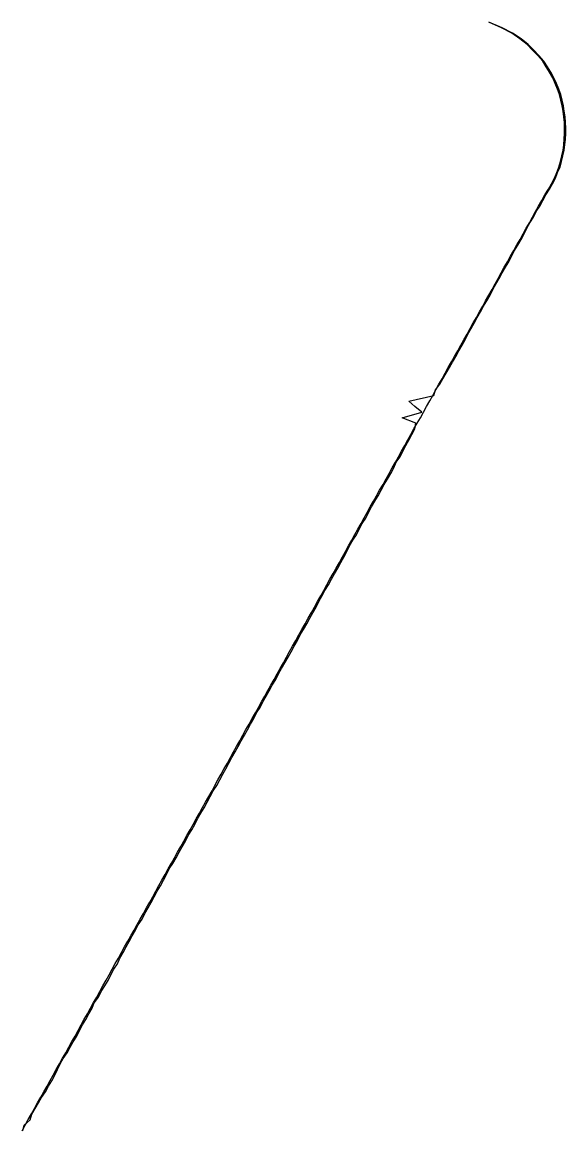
# Model space of a CAD drawing. Header units: millimetres. Extents: x 0.5 to 5.8, y 14.2 to 25.
import ezdxf

# ---------------------------------------------------------------- set-up
doc = ezdxf.new("R2010")
doc.units = ezdxf.units.MM

msp = doc.modelspace()

# ---------------------------------------------------------------- linework, layer by layer
msp.add_lwpolyline([(0.5333, 14.213), (0.562958, 14.26743), (0.592851, 14.32186), (0.624206, 14.37629), (0.653982, 14.43072), (0.683732, 14.48515), (0.715011, 14.53958), (0.745399, 14.59402), (0.776245, 14.64845), (0.806487, 14.70288), (0.835974, 14.75731), (0.865647, 14.81174), (0.897335, 14.86617), (0.92721, 14.9206), (0.958744, 14.97503), (0.987809, 15.02946), (1.01874, 15.08389), (1.049299, 15.13832), (1.078913, 15.19276), (1.109483, 15.24719), (1.140075, 15.30162), (1.170437, 15.35605), (1.200408, 15.41048), (1.230148, 15.46491), (1.261622, 15.51934), (1.291658, 15.57377), (1.322519, 15.6282), (1.352546, 15.68263), (1.382607, 15.73707), (1.41308, 15.7915), (1.442899, 15.84593), (1.473217, 15.90036), (1.504068, 15.95479), (1.534207, 16.00922), (1.566069, 16.06365), (1.594337, 16.11808), (1.625608, 16.17252), (1.655264, 16.22695), (1.687285, 16.28138), (1.717864, 16.33581), (1.74825, 16.39024), (1.779378, 16.44468), (1.808723, 16.49911), (1.840024, 16.55354), (1.869489, 16.60797), (1.898806, 16.6624), (1.930518, 16.71684), (1.959855, 16.77127), (1.991058, 16.8257), (2.020854, 16.88013), (2.051635, 16.93456), (2.082008, 16.98899), (2.110859, 17.04343), (2.142174, 17.09786), (2.172786, 17.15229), (2.2031, 17.20672), (2.233235, 17.26115), (2.264889, 17.31559), (2.293526, 17.37002), (2.324059, 17.42445), (2.355719, 17.47888), (2.388766, 17.53331), (2.415511, 17.58775), (2.445493, 17.64218), (2.476846, 17.69661), (2.506737, 17.75104), (2.537503, 17.80547), (2.567399, 17.85991), (2.597173, 17.91434), (2.626592, 17.96877), (2.657714, 18.0232), (2.6882, 18.07763), (2.718577, 18.13206), (2.749285, 18.1865), (2.779654, 18.24093), (2.811371, 18.29536), (2.841763, 18.34979), (2.870199, 18.40422), (2.901865, 18.45866), (2.932847, 18.51309), (2.960946, 18.56752), (2.993712, 18.62195), (3.02371, 18.67638), (3.05428, 18.73082), (3.08432, 18.78525), (3.114777, 18.83968), (3.144173, 18.89411), (3.174582, 18.94854), (3.204945, 19.00298), (3.236373, 19.05741), (3.266299, 19.11184), (3.296473, 19.16627), (3.327253, 19.2207), (3.357594, 19.27514), (3.387924, 19.32957), (3.417247, 19.384), (3.449223, 19.43843), (3.478969, 19.49286), (3.510013, 19.54729), (3.539148, 19.60173), (3.571071, 19.65616), (3.60017, 19.71059), (3.631457, 19.76502), (3.662019, 19.81945), (3.69286, 19.87389), (3.721692, 19.92832), (3.751705, 19.98275), (3.782647, 20.03718), (3.813001, 20.09161), (3.84323, 20.14605), (3.872862, 20.20048), (3.90391, 20.25491), (3.93346, 20.30934), (3.963724, 20.36377), (3.995507, 20.41821), (4.024379, 20.47264), (4.057714, 20.52707), (4.087147, 20.5815), (4.118728, 20.63593), (4.147797, 20.69036), (4.178256, 20.7448), (4.210329, 20.79923), (4.238109, 20.85366), (4.26938, 20.90809), (4.299178, 20.96252), (4.328781, 21.01696), (4.36015, 21.07139), (4.391092, 21.12582), (4.422241, 21.18025), (4.453303, 21.23468), (4.482674, 21.28912), (4.513737, 21.34355), (4.543746, 21.39798), (4.574504, 21.45241), (4.603865, 21.50684), (4.634242, 21.56128), (4.665437, 21.61571), (4.694537, 21.67014), (4.72625, 21.72457), (4.755683, 21.779), (4.787939, 21.83344), (4.817033, 21.88787), (4.847307, 21.9423), (4.87845, 21.99673), (4.909078, 22.05116), (4.938177, 22.10559), (4.969844, 22.16003), (5.000711, 22.21446), (5.031147, 22.26889), (5.060213, 22.32332), (5.089915, 22.37775), (5.122226, 22.43219), (5.151683, 22.48662), (5.181938, 22.54105), (5.21291, 22.59548), (5.241931, 22.64991), (5.27422, 22.70435), (5.304101, 22.75878), (5.334538, 22.81321), (5.365039, 22.86764), (5.39611, 22.92207), (5.426161, 22.97651), (5.455298, 23.03094), (5.487317, 23.08537), (5.517584, 23.1398), (5.546033, 23.19423), (5.576729, 23.24866), (5.607945, 23.3031), (5.639771, 23.35753), (5.673649, 23.41196), (5.704886, 23.46639), (5.731546, 23.52082), (5.756269, 23.57526), (5.775434, 23.62969), (5.791728, 23.68412), (5.805037, 23.73855), (5.815952, 23.79298), (5.823296, 23.84742), (5.827074, 23.90185), (5.829679, 23.95628), (5.830616, 24.01071), (5.829082, 24.06514), (5.825331, 24.11958), (5.818023, 24.17401), (5.807897, 24.22844), (5.795641, 24.28287), (5.780276, 24.3373), (5.761481, 24.39174), (5.739708, 24.44617), (5.715852, 24.5006), (5.6849, 24.55503), (5.652441, 24.60946), (5.618892, 24.66389), (5.569201, 24.71833), (5.51917, 24.77276), (5.464664, 24.82719), (5.394235, 24.88162), (5.315111, 24.93605), (5.215367, 24.99049), (5.091815, 25.04492)])
at = {"color": 3}
msp.add_lwpolyline([(0.540064, 14.21186), (0.552913, 14.2663), (0.612586, 14.32073), (0.627766, 14.37517), (0.661514, 14.42961), (0.694009, 14.48404), (0.722031, 14.53848), (0.760362, 14.59292), (0.789162, 14.64735), (0.822131, 14.70179), (0.853767, 14.75623), (0.878318, 14.81066), (0.903822, 14.8651), (0.932771, 14.91954), (0.972476, 14.97397), (1.001726, 15.02841), (1.032911, 15.08285), (1.06568, 15.13728), (1.093226, 15.19172), (1.124075, 15.24616), (1.153391, 15.30059), (1.183073, 15.35503), (1.215329, 15.40947), (1.236302, 15.4639), (1.278468, 15.51834), (1.30489, 15.57278), (1.341475, 15.62721), (1.372175, 15.68165), (1.399327, 15.73609), (1.427365, 15.79052), (1.46276, 15.84496), (1.486147, 15.8994), (1.520523, 15.95383), (1.548564, 16.00827), (1.578097, 16.06271), (1.607725, 16.11715), (1.640677, 16.17158), (1.667674, 16.22602), (1.704725, 16.28046), (1.731085, 16.3349), (1.764624, 16.38933), (1.79336, 16.44377), (1.82239, 16.49821), (1.852557, 16.55265), (1.8829, 16.60708), (1.912192, 16.66152), (1.942671, 16.71596), (1.97052, 16.7704), (2.005878, 16.82483), (2.037743, 16.87927), (2.066023, 16.93371), (2.096854, 16.98815), (2.128799, 17.04259), (2.15401, 17.09702), (2.191272, 17.15146), (2.218765, 17.2059), (2.24711, 17.26034), (2.279671, 17.31477), (2.31188, 17.36921), (2.339994, 17.42365), (2.370206, 17.47809), (2.400344, 17.53252), (2.434111, 17.58696), (2.462684, 17.6414), (2.491696, 17.69584), (2.523708, 17.75027), (2.550396, 17.80471), (2.579766, 17.85915), (2.613413, 17.91359), (2.641733, 17.96803), (2.673158, 18.02246), (2.703973, 18.0769), (2.732793, 18.13134), (2.764276, 18.18578), (2.794738, 18.24021), (2.823569, 18.29465), (2.856893, 18.34909), (2.884052, 18.40353), (2.916557, 18.45796), (2.945015, 18.5124), (2.974883, 18.56684), (3.009849, 18.62128), (3.036602, 18.67571), (3.067302, 18.73015), (3.098219, 18.78459), (3.131721, 18.83903), (3.159221, 18.89346), (3.191489, 18.9479), (3.221641, 19.00234), (3.248088, 19.05678), (3.279542, 19.11122), (3.315216, 19.16565), (3.342899, 19.22009), (3.371335, 19.27453), (3.403226, 19.32897), (3.430941, 19.3834), (3.46013, 19.43784), (3.490239, 19.49228), (3.52559, 19.54672), (3.554933, 19.60115), (3.583805, 19.65559), (3.617201, 19.71003), (3.645199, 19.76447), (3.675747, 19.8189), (3.705547, 19.87334), (3.731722, 19.92778), (3.762747, 19.98222), (3.798713, 20.03666), (3.824779, 20.09109), (3.853607, 20.14553), (3.88871, 20.19997), (3.917427, 20.25441), (3.946464, 20.30884), (3.978857, 20.36328), (4.011689, 20.41772), (4.038931, 20.47216), (4.068309, 20.52659), (4.099883, 20.58103), (4.133265, 20.63547), (4.164204, 20.68991), (4.187655, 20.74434), (4.225237, 20.79878), (4.251923, 20.85322), (4.281112, 20.90766), (4.311164, 20.9621), (4.339541, 21.01653), (4.369345, 21.07097), (4.379127, 21.12541), (4.244953, 21.17985), (4.437699, 21.23428), (4.369223, 21.28872), (4.310816, 21.34316), (4.553455, 21.3976), (4.570623, 21.45203), (4.612374, 21.50647), (4.642061, 21.56091), (4.674817, 21.61535), (4.707447, 21.66978), (4.736214, 21.72422), (4.76837, 21.77866), (4.798876, 21.8331), (4.830249, 21.88753), (4.860372, 21.94197), (4.88708, 21.99641), (4.917321, 22.05085), (4.949644, 22.10529), (4.978878, 22.15972), (5.009377, 22.21416), (5.038858, 22.2686), (5.070187, 22.32304), (5.105388, 22.37747), (5.129929, 22.43191), (5.158746, 22.48635), (5.192011, 22.54079), (5.221396, 22.59522), (5.25281, 22.64966), (5.285278, 22.7041), (5.314195, 22.75854), (5.340365, 22.81297), (5.374853, 22.86741), (5.406937, 22.92185), (5.435665, 22.97629), (5.462187, 23.03073), (5.49176, 23.08516), (5.526352, 23.1396), (5.553743, 23.19404), (5.590381, 23.24848), (5.617954, 23.30291), (5.646959, 23.35735), (5.682344, 23.41179), (5.714445, 23.46623), (5.741185, 23.52066), (5.762879, 23.5751), (5.787833, 23.62954), (5.801492, 23.68398), (5.814703, 23.73841), (5.828209, 23.79285), (5.835059, 23.84729), (5.840272, 23.90173), (5.842088, 23.95617), (5.843213, 24.0106), (5.841188, 24.06504), (5.837513, 24.11948), (5.827515, 24.17392), (5.820969, 24.22835), (5.806984, 24.28279), (5.793286, 24.33723), (5.775394, 24.39167), (5.753698, 24.4461), (5.725414, 24.50054), (5.698417, 24.55498), (5.663132, 24.60942), (5.628094, 24.66385), (5.579204, 24.71829), (5.531816, 24.77273), (5.475814, 24.82717), (5.406581, 24.8816), (5.324051, 24.93604), (5.220268, 24.99048), (5.091815, 25.04492)], dxfattribs=at)

doc.saveas('drawing.dxf')
